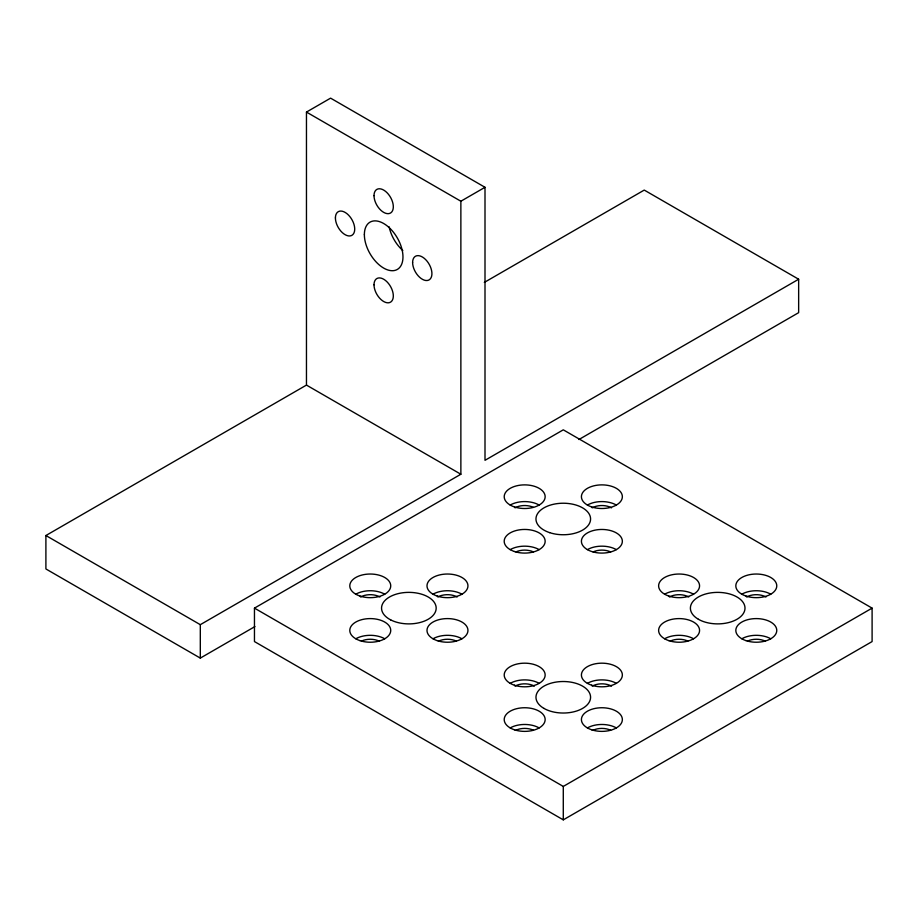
<?xml version="1.0" encoding="UTF-8"?>
<svg xmlns="http://www.w3.org/2000/svg" width="918" height="918" viewBox="0 0 918 918"><rect width="100%" height="100%" fill="white"/><g stroke="black" fill="none" stroke-linecap="round" stroke-linejoin="round"><path stroke-width="1.38" d="M254.929 626.569L200.308 658.103L45.9 568.953L45.9 535.527L306.463 385.09L306.463 112.076L330.595 98.146L485.002 187.295L485.002 460.308L798.649 279.233L798.649 312.659L578.925 439.515M306.463 112.076L460.87 201.226L485.002 187.295M484.314 282.411L644.241 190.083L798.649 279.233M45.9 535.527L200.308 624.676L460.87 474.239L460.87 201.226M254.458 608.129L563.285 429.831L872.1 608.129L872.1 641.567L563.285 819.854L254.458 641.567L254.458 608.129L563.285 786.428L872.1 608.129M306.463 385.09L460.87 474.239M563.285 786.428L563.285 819.854M200.308 624.676L200.308 658.103M593.108 551.947A13.644 7.883 0 0 1 610.654 551.947M587.405 505.049A20.471 11.819 0 0 1 616.357 505.049M515.905 730.246A13.644 7.883 0 0 1 533.45 730.246M510.201 727.928A20.471 11.819 0 0 1 539.153 727.928M510.201 683.348A20.471 11.819 0 0 1 539.153 683.348M515.032 686.136A13.644 7.883 0 0 1 534.333 686.136M587.405 549.63A20.471 11.819 0 0 0 621.658 544.328A20.471 11.819 0 0 0 596.585 529.858A20.471 11.819 0 0 0 587.405 549.63A20.471 11.819 0 0 1 616.357 549.63M664.609 638.779A20.471 11.819 0 0 1 693.56 638.779M587.405 683.348A20.471 11.819 0 0 1 616.357 683.348M515.032 507.838A13.644 7.883 0 0 1 533.45 507.379M741.813 594.198A20.471 11.819 0 0 1 770.764 594.198M510.201 549.63A20.471 11.819 0 0 1 539.153 549.63M515.905 551.947A13.644 7.883 0 0 1 533.45 551.947M592.236 507.838A13.644 7.883 0 0 1 611.537 507.838M432.998 594.198A20.471 11.819 0 0 1 461.949 594.198M438.701 641.097A13.644 7.883 0 0 1 456.246 641.097M437.817 596.987A13.644 7.883 0 0 1 457.13 596.987M432.998 638.779A20.471 11.819 0 0 1 461.949 638.779M355.794 638.779A20.471 11.819 0 0 1 384.745 638.779M361.497 641.097A13.644 7.883 0 0 1 379.042 641.097M592.236 686.136A13.644 7.883 0 0 1 611.537 686.136M593.108 730.246A13.644 7.883 0 0 1 610.654 730.246M587.405 727.928A20.471 11.819 0 0 1 616.357 727.928M510.201 505.049A20.471 11.819 0 0 1 539.153 505.049M360.613 596.987A13.644 7.883 0 0 1 379.914 596.987M355.794 594.198A20.471 11.819 0 0 1 384.745 594.198M664.609 594.198A20.471 11.819 0 0 1 693.56 594.198M669.44 596.987A13.644 7.883 0 0 1 688.741 596.987M746.644 596.987A13.644 7.883 0 0 1 765.945 596.987M741.813 638.779A20.471 11.819 0 0 1 770.764 638.779M747.516 641.097A13.644 7.883 0 0 1 765.073 641.097M670.312 641.097A13.644 7.883 0 0 1 687.857 641.097M402.807 250.511A27.299 15.755 60 0 1 389.152 226.872M746.059 596.08A20.471 11.819 0 0 0 776.766 585.845A20.471 11.819 0 0 0 746.059 575.609A20.471 11.819 0 0 0 746.059 596.08M591.651 506.931A20.471 11.819 0 0 0 622.358 496.695A20.471 11.819 0 0 0 591.651 486.46A20.471 11.819 0 0 0 591.651 506.931M514.447 729.799A20.471 11.819 0 0 0 545.154 719.563A20.471 11.819 0 0 0 514.447 709.327A20.471 11.819 0 0 0 514.447 729.799M514.447 685.23A20.471 11.819 0 0 0 545.154 674.994A20.471 11.819 0 0 0 514.447 664.758A20.471 11.819 0 0 0 514.447 685.23M390.712 619.902A27.299 15.755 0 0 0 435.602 611.331A27.299 15.755 0 0 0 400.294 593.166A27.299 15.755 0 0 0 390.712 619.902M543.984 708.421A27.299 15.755 0 0 0 589.643 701.352A27.299 15.755 0 0 0 556.216 682.051A27.299 15.755 0 0 0 543.984 708.421M549.63 532.635A27.299 15.755 0 0 0 590.572 518.98A27.299 15.755 0 0 0 549.63 505.336A27.299 15.755 0 0 0 549.63 532.635M698.391 619.271A27.299 15.755 0 0 0 744.062 612.214A27.299 15.755 0 0 0 710.624 592.913A27.299 15.755 0 0 0 698.391 619.271M514.447 506.931A20.471 11.819 0 0 0 545.154 496.695A20.471 11.819 0 0 0 514.447 486.46A20.471 11.819 0 0 0 514.447 506.931M514.447 551.511A20.471 11.819 0 0 0 545.154 541.264A20.471 11.819 0 0 0 514.447 531.029A20.471 11.819 0 0 0 514.447 551.511M668.855 596.08A20.471 11.819 0 0 0 699.562 585.845A20.471 11.819 0 0 0 668.855 575.609A20.471 11.819 0 0 0 668.855 596.08M746.059 640.649A20.471 11.819 0 0 0 776.766 630.414A20.471 11.819 0 0 0 746.059 620.178A20.471 11.819 0 0 0 746.059 640.649M668.855 640.649A20.471 11.819 0 0 0 699.562 630.414A20.471 11.819 0 0 0 668.855 620.178A20.471 11.819 0 0 0 668.855 640.649M591.651 685.23A20.471 11.819 0 0 0 622.358 674.994A20.471 11.819 0 0 0 591.651 664.758A20.471 11.819 0 0 0 591.651 685.23M591.651 729.799A20.471 11.819 0 0 0 622.358 719.563A20.471 11.819 0 0 0 591.651 709.327A20.471 11.819 0 0 0 591.651 729.799M437.232 640.649A20.471 11.819 0 0 0 467.95 630.414A20.471 11.819 0 0 0 437.232 620.178A20.471 11.819 0 0 0 437.232 640.649M360.028 640.649A20.471 11.819 0 0 0 390.735 630.414A20.471 11.819 0 0 0 360.028 620.178A20.471 11.819 0 0 0 360.028 640.649M360.028 596.08A20.471 11.819 0 0 0 390.735 585.845A20.471 11.819 0 0 0 360.028 575.609A20.471 11.819 0 0 0 360.028 596.08M437.232 596.08A20.471 11.819 0 0 0 467.95 585.845A20.471 11.819 0 0 0 437.232 575.609A20.471 11.819 0 0 0 437.232 596.08M412.618 262.514A13.644 7.883 60 0 0 427.099 280.518A13.644 7.883 60 0 0 427.099 261.217A13.644 7.883 60 0 0 412.618 262.514M374.016 195.649A13.644 7.883 60 0 0 388.498 213.653A13.644 7.883 60 0 0 388.498 194.352A13.644 7.883 60 0 0 374.016 195.649M335.414 217.933A13.644 7.883 60 0 0 349.896 235.949A13.644 7.883 60 0 0 349.896 216.648A13.644 7.883 60 0 0 335.414 217.933M364.366 234.652A27.299 15.755 60 0 0 393.317 270.672A27.299 15.755 60 0 0 393.317 232.07A27.299 15.755 60 0 0 364.366 234.652M374.016 284.798A13.644 7.883 60 0 0 388.498 302.802A13.644 7.883 60 0 0 388.498 283.501A13.644 7.883 60 0 0 374.016 284.798"/></g></svg>
